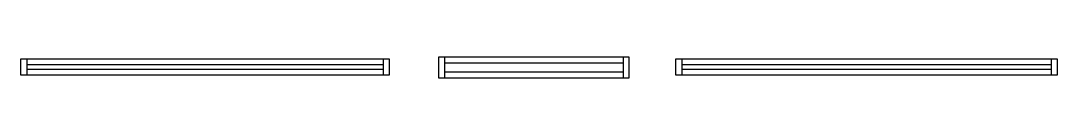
# Model space of a CAD drawing. Header units: metres. Extents: x 1673 to 2869, y 16879 to 16903.
import ezdxf

# ---------------------------------------------------------------- set-up
doc = ezdxf.new("R2010")
doc.units = ezdxf.units.M
doc.layers.add('Painéis', color=7, linetype='Continuous')
doc.layers.add('SARR_2.2x7', color=7, linetype='Continuous')

msp = doc.modelspace()

# ---------------------------------------------------------------- linework, layer by layer
at = {"layer": 'Painéis', "color": 7, "lineweight": 25}
for points in [[(1917.2, 16882.3), (1673.2, 16882.3), (1673.2, 16901.3), (1917.2, 16901.3)], [(1917.2, 16901.3), (2098.2, 16901.3), (2098.2, 16882.3), (1917.2, 16882.3)], [(2155.1, 16903.2), (2155.1, 16879.2), (2375.1, 16879.2), (2375.1, 16903.2), (2155.1, 16903.2)], [(2673.1, 16882.3), (2429.1, 16882.3), (2429.1, 16901.3), (2673.1, 16901.3)], [(2673.1, 16901.3), (2869.1, 16901.3), (2869.1, 16882.3), (2673.1, 16882.3)]]:
    msp.add_lwpolyline(points, dxfattribs=at)
at = {"layer": 'SARR_2.2x7', "color": 7, "lineweight": 25}
for p, q in [((1680.2, 16901.3), (1680.2, 16882.3)), ((2091.2, 16901.3), (2091.2, 16882.3)), ((2162.1, 16903.2), (2162.1, 16879.2)), ((2368.1, 16903.2), (2368.1, 16879.2)), ((2436.1, 16901.3), (2436.1, 16882.3)), ((2862.1, 16901.3), (2862.1, 16882.3)), ((1917.2, 16894.3), (1680.2, 16894.3)), ((1680.2, 16889.3), (1917.2, 16889.3)), ((2091.2, 16894.3), (1917.2, 16894.3)), ((1917.2, 16889.3), (2091.2, 16889.3)), ((2368.1, 16896.2), (2162.1, 16896.2)), ((2162.1, 16886.2), (2368.1, 16886.2)), ((2673.1, 16894.3), (2436.1, 16894.3)), ((2436.1, 16889.3), (2673.1, 16889.3)), ((2862.1, 16894.3), (2673.1, 16894.3)), ((2673.1, 16889.3), (2862.1, 16889.3))]:
    msp.add_line(p, q, dxfattribs=at)

doc.saveas('drawing.dxf')
